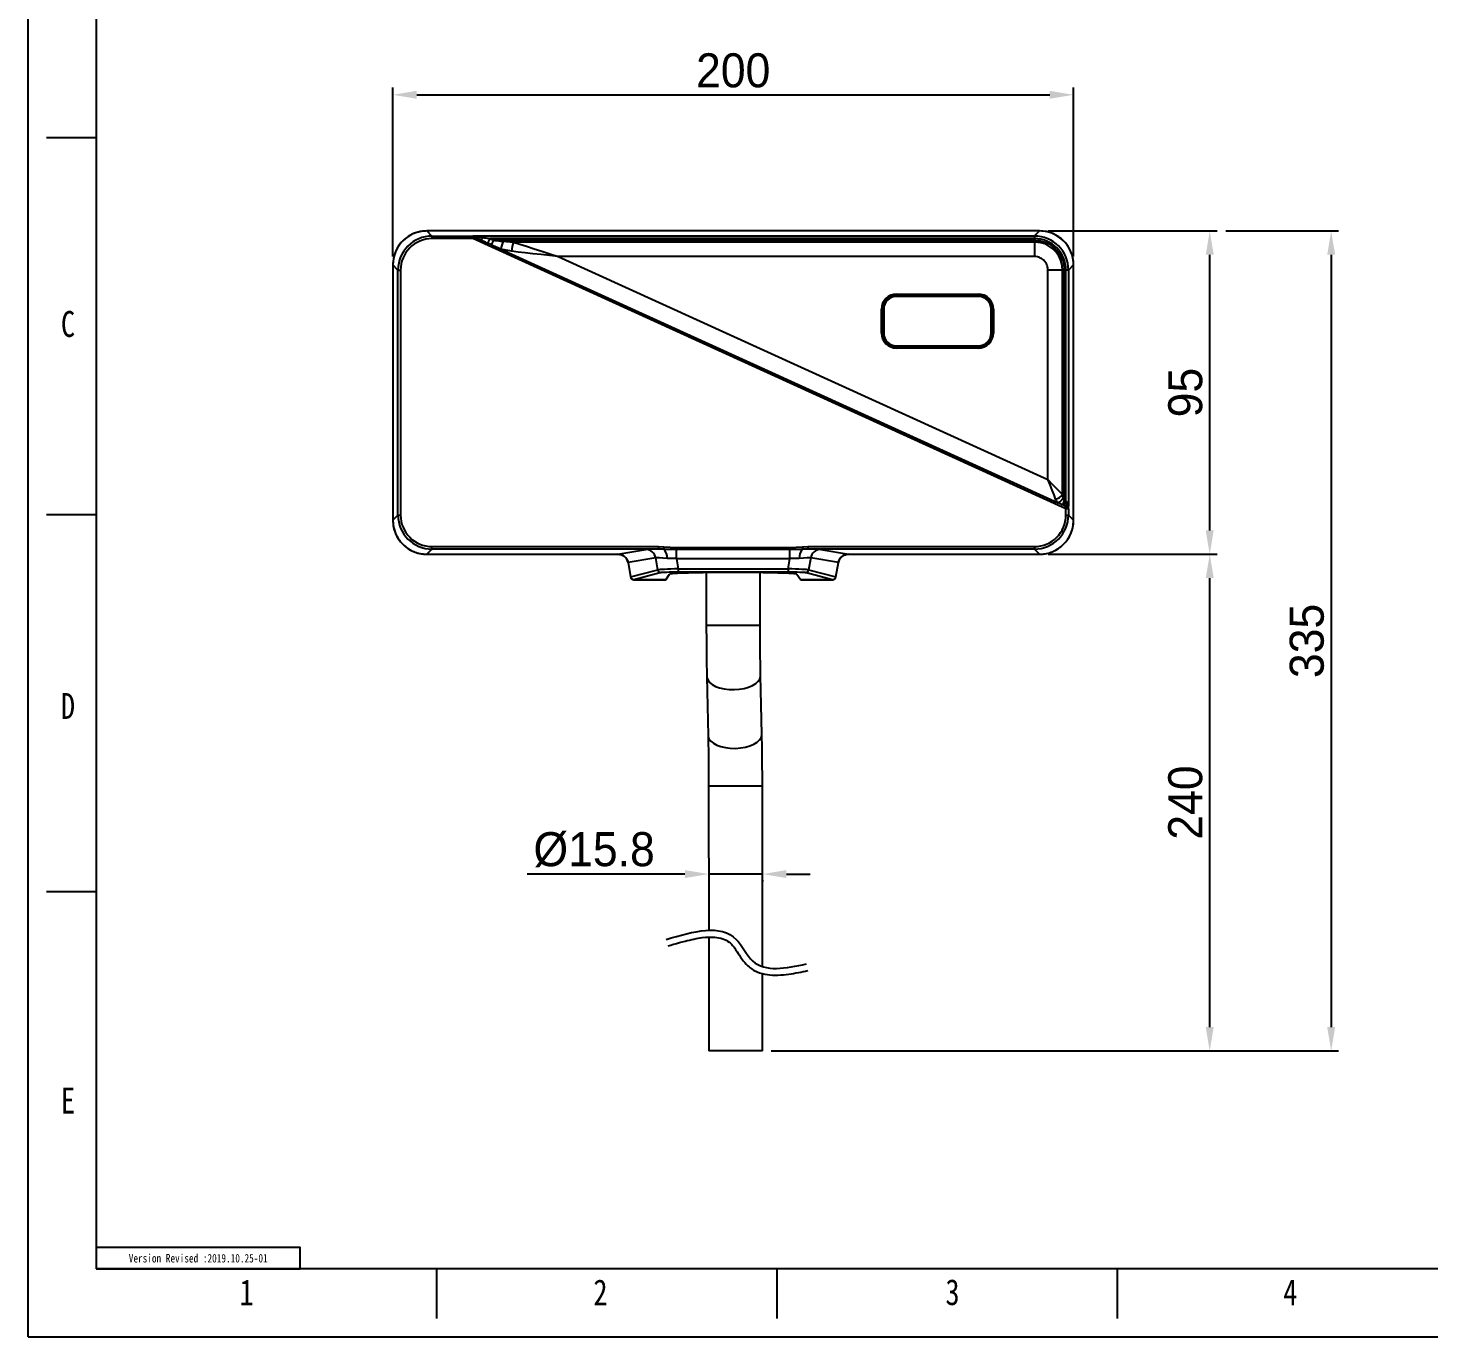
# Model space of a CAD drawing. Header units: millimetres. Extents: x 2782 to 3622, y -389 to 205.
# Drawn here: x 2781.6 to 3193.2, y -389.1 to -4.5 of the extents above; entities that cross this region are included whole.
import ezdxf

# ---------------------------------------------------------------- set-up
doc = ezdxf.new("R2010")
doc.units = ezdxf.units.MM
doc.header["$LTSCALE"] = 32.67
doc.header["$PDMODE"] = 3
doc.header["$PDSIZE"] = 0.3
doc.layers.get('0').update_dxf_attribs({"linetype": 'CONTINUOUS'})
doc.layers.get('Defpoints').update_dxf_attribs({"linetype": 'CONTINUOUS'})
doc.layers.add('FORM', color=7, linetype='CONTINUOUS')
doc.layers.add('TEXT', color=2, linetype='CONTINUOUS', lineweight=15)
doc.styles.add('ROMANS', font='Gulim.ttf')
doc.styles.get("Standard").update_dxf_attribs({"font": 'txt', "width": 0.8})
doc.dimstyles.new('A-0_FOR_A4', dxfattribs={"dimscale": 0, "dimtxt": 10, "dimasz": 7, "dimexe": 2.2, "dimexo": 2.5, "dimgap": 2, "dimtad": 1, "dimdec": 1, "dimdsep": 46, "dimtxsty": 'ROMANS', "dimcen": 0, "dimclrd": 3, "dimclre": 3, "dimclrt": 2, "dimadec": 4, "dimazin": 2, "dimtfac": 1, "dimtdec": 1, "dimtmove": 0, "dimatfit": 0, "dimfxl": 0, "dimarcsym": 0})

# ---------------------------------------------------------------- blocks, each defined once
blk = doc.blocks.new('*D52')
at = {"color": 3, "lineweight": -2}
for p, q in [((3081.25, -64.09), (3130.95, -64.09)), ((3128.75, -152.09), (3128.75, -71.09)), ((3081.25, -159.09), (3130.95, -159.09))]:
    blk.add_line(p, q, dxfattribs=at)
at = {"color": 3}
for points in [[(3127.58, -71.09), (3129.92, -71.09), (3128.75, -64.09)], [(3127.58, -152.09), (3129.92, -152.09), (3128.75, -159.09)]]:
    blk.add_solid(points, dxfattribs=at)
at = {"layer": 'Defpoints', "color": 0}
for p in [(3078.75, -64.09), (3128.75, -64.09), (3078.75, -159.09)]:
    blk.add_point(p, dxfattribs=at)
at = {"color": 2, "insert": (3121.62, -111.59), "char_height": 10, "attachment_point": 5, "rotation": 90, "style": 'ROMANS'}
blk.add_mtext('95', dxfattribs=at)
blk = doc.blocks.new('*D56')
at = {"color": 3, "lineweight": -2}
for p, q in [((2888.75, -71.59), (2888.75, -21.89)), ((2895.75, -24.09), (3081.75, -24.09)), ((3088.75, -71.59), (3088.75, -21.89))]:
    blk.add_line(p, q, dxfattribs=at)
at = {"color": 3}
for points in [[(2895.75, -22.92), (2895.75, -25.25), (2888.75, -24.09)], [(3081.75, -22.92), (3081.75, -25.25), (3088.75, -24.09)]]:
    blk.add_solid(points, dxfattribs=at)
at = {"layer": 'Defpoints', "color": 0}
for p in [(3088.75, -24.09), (2888.75, -74.09), (3088.75, -74.09)]:
    blk.add_point(p, dxfattribs=at)
at = {"color": 2, "insert": (2988.75, -16.96), "char_height": 10, "attachment_point": 5, "style": 'ROMANS'}
blk.add_mtext('200', dxfattribs=at)
blk = doc.blocks.new('*D57')
at = {"color": 3, "lineweight": -2}
for p, q in [((2974.57, -253.09), (2928.21, -253.09)), ((2997.37, -253.09), (2981.57, -253.09)), ((2981.57, -254.9), (2981.57, -255.29)), ((2997.37, -254.89), (2997.37, -255.29)), ((3004.37, -253.09), (3011.37, -253.09))]:
    blk.add_line(p, q, dxfattribs=at)
at = {"color": 3}
for points in [[(2974.57, -251.92), (2974.57, -254.26), (2981.57, -253.09)], [(3004.37, -251.92), (3004.37, -254.26), (2997.37, -253.09)]]:
    blk.add_solid(points, dxfattribs=at)
at = {"layer": 'Defpoints', "color": 0}
for p in [(2981.57, -252.4), (2981.57, -253.09), (2997.37, -252.39)]:
    blk.add_point(p, dxfattribs=at)
at = {"color": 2, "insert": (2947.89, -245.95), "char_height": 10, "attachment_point": 5, "style": 'ROMANS'}
blk.add_mtext('%%C15.8', dxfattribs=at)
blk = doc.blocks.new('*D79')
at = {"color": 3, "lineweight": -2}
for p, q in [((3081.25, -159.09), (3130.95, -159.09)), ((3128.75, -298.05), (3128.75, -166.09)), ((2999.87, -305.05), (3130.95, -305.05))]:
    blk.add_line(p, q, dxfattribs=at)
at = {"color": 3}
for points in [[(3127.58, -166.09), (3129.92, -166.09), (3128.75, -159.09)], [(3127.58, -298.05), (3129.92, -298.05), (3128.75, -305.05)]]:
    blk.add_solid(points, dxfattribs=at)
at = {"layer": 'Defpoints', "color": 0}
for p in [(3078.75, -159.09), (3128.75, -159.09), (2997.37, -305.05)]:
    blk.add_point(p, dxfattribs=at)
at = {"color": 2, "insert": (3121.62, -232.07), "char_height": 10, "attachment_point": 5, "rotation": 90, "style": 'ROMANS'}
blk.add_mtext('240', dxfattribs=at)
blk = doc.blocks.new('*D80')
at = {"color": 3, "lineweight": -2}
for p, q in [((3133.45, -64.09), (3166.63, -64.09)), ((3164.43, -71.09), (3164.43, -298.05)), ((2999.87, -305.05), (3166.63, -305.05))]:
    blk.add_line(p, q, dxfattribs=at)
at = {"color": 3}
for points in [[(3163.26, -71.09), (3165.6, -71.09), (3164.43, -64.09)], [(3163.26, -298.05), (3165.6, -298.05), (3164.43, -305.05)]]:
    blk.add_solid(points, dxfattribs=at)
at = {"layer": 'Defpoints', "color": 0}
for p in [(3130.95, -64.09), (2997.37, -305.05), (3164.43, -305.05)]:
    blk.add_point(p, dxfattribs=at)
at = {"color": 2, "insert": (3157.31, -184.57), "char_height": 10, "attachment_point": 5, "rotation": 90, "style": 'ROMANS'}
blk.add_mtext('335', dxfattribs=at)

msp = doc.modelspace()

# ---------------------------------------------------------------- linework, layer by layer
at = {"color": 7, "linetype": 'Continuous'}
for p, q in [((2781.57, -389.11), (2781.57, 204.89)), ((2801.57, 184.89), (2801.57, -369.11)), ((2801.57, -36.71), (2787.03, -36.71)), ((2801.57, -147.51), (2787.03, -147.51)), ((2801.57, -258.31), (2787.03, -258.31)), ((2901.57, -369.11), (2901.57, -383.65)), ((3001.57, -369.11), (3001.57, -383.65)), ((3101.57, -369.11), (3101.57, -383.65)), ((2781.57, -389.11), (3621.56, -389.11))]:
    msp.add_line(p, q, dxfattribs=at)
at = {"color": 7}
for p, q in [((3078.75, -64.09), (2898.75, -64.09)), ((2898.75, -64.09), (2900.25, -65.59)), ((2900.25, -65.59), (2912.21, -65.59)), ((2900.25, -65.59), (2900.25, -66.34)), ((2912.21, -65.59), (2912.21, -66.34)), ((2912.47, -65.77), (2914.63, -66.76)), ((2914.15, -65.57), (3077.26, -65.57)), ((3077.26, -65.57), (3078.75, -64.09)), ((3077.26, -65.57), (3077.26, -66.32)), ((2912.21, -66.34), (2900.25, -66.34)), ((3086.49, -145.73), (2912.21, -66.34)), ((2917.73, -68.22), (2916.65, -67.73)), ((2917.29, -66.32), (2918.37, -66.82)), ((3077.26, -66.32), (2917.29, -66.32)), ((2918.37, -66.82), (3077.23, -66.82)), ((2920.46, -69.41), (3084.25, -144.02)), ((2923.64, -70.06), (2920.46, -69.41)), ((2921.15, -67.11), (2924.23, -67.35)), ((3077.23, -67.35), (2924.23, -67.35)), ((3077.23, -66.82), (3077.23, -67.35)), ((3077.23, -67.35), (3077.23, -71.61)), ((2888.75, -74.09), (2888.75, -149.09)), ((2890.26, -75.59), (2888.75, -74.09)), ((2937.32, -71.61), (3081.22, -137.16)), ((3077.23, -71.61), (2937.32, -71.61)), ((3088.75, -74.09), (3087.26, -75.57)), ((3088.75, -149.09), (3088.75, -74.09)), ((2890.26, -147.58), (2890.26, -75.59)), ((2890.26, -75.59), (2891.01, -75.59)), ((2891.01, -75.59), (2891.01, -147.58)), ((3085.49, -75.6), (3081.22, -75.6)), ((3081.22, -137.16), (3081.22, -75.6)), ((3086.02, -75.6), (3085.49, -75.6)), ((3085.49, -141.58), (3085.49, -75.6)), ((3086.02, -75.6), (3086.02, -143.18)), ((3087.26, -75.57), (3086.51, -75.57)), ((3086.51, -143.41), (3086.51, -75.57)), ((3087.26, -75.57), (3087.26, -144.84)), ((3036.75, -82.94), (3036.75, -82.64)), ((3036.75, -82.64), (3060.75, -82.64)), ((3036.75, -82.94), (3060.75, -82.94)), ((3060.75, -82.94), (3036.75, -82.94)), ((3036.75, -82.96), (3036.75, -82.94)), ((3036.75, -82.96), (3060.75, -82.96)), ((3060.75, -83.09), (3036.75, -83.09)), ((3036.75, -83.11), (3036.75, -83.09)), ((3036.75, -83.11), (3036.75, -83.31)), ((3036.75, -83.11), (3060.75, -83.11)), ((3060.75, -83.31), (3036.75, -83.31)), ((3060.75, -82.94), (3060.75, -82.64)), ((3060.75, -82.96), (3060.75, -82.94)), ((3060.75, -83.11), (3060.75, -83.09)), ((3060.75, -83.11), (3060.75, -83.31)), ((3032.3, -87.09), (3032.6, -87.09)), ((3032.3, -94.09), (3032.3, -87.09)), ((3032.6, -87.09), (3032.6, -94.09)), ((3032.6, -87.09), (3032.6, -94.09)), ((3032.63, -87.09), (3032.6, -87.09)), ((3032.63, -94.09), (3032.63, -87.09)), ((3032.75, -87.09), (3032.75, -94.09)), ((3032.77, -87.09), (3032.75, -87.09)), ((3032.77, -87.09), (3032.97, -87.09)), ((3032.77, -94.09), (3032.77, -87.09)), ((3032.97, -87.09), (3032.97, -94.09)), ((3064.53, -94.09), (3064.53, -87.09)), ((3064.73, -87.09), (3064.53, -87.09)), ((3064.73, -87.09), (3064.73, -94.09)), ((3064.73, -87.09), (3064.75, -87.09)), ((3064.75, -94.09), (3064.75, -87.09)), ((3064.87, -87.09), (3064.9, -87.09)), ((3064.87, -87.09), (3064.87, -94.09)), ((3064.9, -87.09), (3064.9, -94.09)), ((3064.9, -87.09), (3065.2, -87.09)), ((3064.9, -94.09), (3064.9, -87.09)), ((3065.2, -87.09), (3065.2, -94.09)), ((3032.3, -94.09), (3032.6, -94.09)), ((3032.63, -94.09), (3032.6, -94.09)), ((3032.77, -94.09), (3032.75, -94.09)), ((3032.97, -94.09), (3032.77, -94.09)), ((3064.53, -94.09), (3064.73, -94.09)), ((3064.73, -94.09), (3064.75, -94.09)), ((3064.87, -94.09), (3064.9, -94.09)), ((3064.9, -94.09), (3065.2, -94.09)), ((3036.75, -97.86), (3060.75, -97.86)), ((3036.75, -97.86), (3036.75, -98.06)), ((3060.75, -98.06), (3036.75, -98.06)), ((3036.75, -98.06), (3036.75, -98.09)), ((3036.75, -98.09), (3060.75, -98.09)), ((3060.75, -98.21), (3036.75, -98.21)), ((3036.75, -98.21), (3036.75, -98.23)), ((3036.75, -98.53), (3036.75, -98.23)), ((3036.75, -98.23), (3060.75, -98.23)), ((3036.75, -98.24), (3060.75, -98.24)), ((3060.75, -98.53), (3036.75, -98.53)), ((3060.75, -97.86), (3060.75, -98.06)), ((3060.75, -98.06), (3060.75, -98.09)), ((3060.75, -98.21), (3060.75, -98.23)), ((3060.75, -98.53), (3060.75, -98.23)), ((3085.38, -144.59), (3084.25, -144.02)), ((3085.72, -142.51), (3086.02, -143.18)), ((3086.02, -143.18), (3086.51, -143.41)), ((3086.76, -143.69), (3086.85, -143.77)), ((2888.75, -149.09), (2890.26, -147.58)), ((2890.26, -147.58), (2891.01, -147.58)), ((3085.87, -144.81), (3085.38, -144.59)), ((3086.49, -147.58), (3086.49, -145.73)), ((3087.24, -145.73), (3086.49, -145.73)), ((3086.49, -147.58), (3087.24, -147.58)), ((3086.84, -145.2), (3086.75, -145.18)), ((3087.24, -145.73), (3087.24, -147.58)), ((3087.24, -147.58), (3088.75, -149.09)), ((2900.25, -157.58), (2898.75, -159.09)), ((2898.75, -159.09), (2954.89, -159.09)), ((2900.25, -156.83), (2966.79, -156.83)), ((2900.25, -157.58), (2900.25, -156.83)), ((2966.79, -157.58), (2900.25, -157.58)), ((2954.89, -159.09), (2963.04, -157.69)), ((2965.98, -160.17), (2957.86, -161.56)), ((2966.6, -163.68), (2965.98, -160.17)), ((2966.79, -156.83), (2968.39, -156.92)), ((2966.79, -156.83), (2966.79, -157.58)), ((2968.32, -157.65), (2966.79, -157.58)), ((2968.39, -156.92), (2972.08, -157.08)), ((2972.08, -157.08), (3005.42, -157.08)), ((2972.08, -157.08), (2972.08, -157.74)), ((3005.42, -157.74), (2972.08, -157.74)), ((2972.08, -160.4), (2972.08, -157.74)), ((3005.42, -160.4), (2972.08, -160.4)), ((2972.08, -160.4), (2972.61, -163.39)), ((3004.89, -163.39), (3005.42, -160.4)), ((3005.42, -157.08), (3009.11, -156.92)), ((3005.42, -157.08), (3005.42, -157.74)), ((3005.42, -160.4), (3005.42, -157.74)), ((3009.11, -156.92), (3010.71, -156.83)), ((3010.71, -157.58), (3009.18, -157.65)), ((3010.71, -156.83), (3010.71, -157.58)), ((3010.71, -156.83), (3077.25, -156.83)), ((3077.25, -157.58), (3010.71, -157.58)), ((3011.52, -160.17), (3010.9, -163.68)), ((3019.64, -161.56), (3011.52, -160.17)), ((3014.46, -157.69), (3022.61, -159.09)), ((3022.61, -159.09), (3078.75, -159.09)), ((3077.25, -156.83), (3077.25, -157.58)), ((3078.75, -159.09), (3077.25, -157.58)), ((2957.86, -161.56), (2958.6, -165.76)), ((2958.6, -165.76), (2966.6, -163.68)), ((2967.58, -164.5), (2959.59, -166.59)), ((2972.61, -163.39), (3004.89, -163.39)), ((2972.61, -163.39), (2972.61, -164.39)), ((3004.89, -164.39), (2972.61, -164.39)), ((2980.85, -164.52), (2980.85, -179.94)), ((2996.65, -179.94), (2996.65, -164.52)), ((3004.89, -163.39), (3004.89, -164.39)), ((3017.91, -166.59), (3009.92, -164.5)), ((3010.9, -163.68), (3018.9, -165.76)), ((3018.9, -165.76), (3019.64, -161.56)), ((2959.59, -166.59), (2968.92, -166.59)), ((2968.93, -166.59), (2959.59, -166.59)), ((2968.93, -166.59), (2970.01, -164.95)), ((3007.49, -164.95), (3008.58, -166.59)), ((3008.58, -166.59), (3017.91, -166.59)), ((3017.91, -166.59), (3008.58, -166.59)), ((2981, -195.11), (2981.37, -212.36)), ((2997.17, -212.02), (2996.8, -194.77)), ((2981.52, -227.19), (2981.55, -269.59)), ((2997.32, -227.19), (2997.32, -227.19)), ((2997.35, -280.28), (2997.32, -227.19)), ((2981.55, -271.59), (2981.57, -305.05)), ((2997.37, -305.05), (2997.36, -282.36))]:
    msp.add_line(p, q, dxfattribs=at)
at = {"color": 8}
for p, q in [((2980.85, -179.94), (2996.64, -179.94)), ((2996.64, -179.94), (2996.65, -179.94)), ((2996.79, -194.94), (2996.8, -194.77)), ((2997.17, -212.19), (2997.17, -212.02)), ((2981.52, -227.19), (2997.32, -227.19))]:
    msp.add_line(p, q, dxfattribs=at)
msp.add_line((2997.37, -305.05), (2981.57, -305.05))
at = {"linetype": 'Continuous'}
msp.add_line((3601.56, -369.11), (2801.57, -369.11), dxfattribs=at)
at = {"color": 7, "flags": 128}
for points in [[(2912.47, -65.77), (2912.45, -65.83), (2912.42, -65.88), (2912.39, -65.95), (2912.36, -66.02), (2912.33, -66.1), (2912.29, -66.18), (2912.25, -66.26), (2912.21, -66.34)], [(2916.65, -67.73), (2916.72, -67.59), (2916.78, -67.44), (2916.86, -67.28), (2916.94, -67.1), (2917.02, -66.92), (2917.11, -66.72), (2917.2, -66.52), (2917.29, -66.32)], [(2917.73, -68.22), (2917.8, -68.08), (2917.86, -67.93), (2917.94, -67.77), (2918.02, -67.59), (2918.1, -67.41), (2918.19, -67.21), (2918.28, -67.02), (2918.37, -66.82)], [(2924.23, -67.35), (2926.04, -67.94), (2928.06, -68.6), (2930.23, -69.3), (2932.52, -70.05), (2934.9, -70.82), (2937.32, -71.61)], [(2937.32, -71.61), (2934.79, -71.33), (2932.31, -71.04), (2929.91, -70.77), (2927.64, -70.52), (2925.54, -70.28), (2923.64, -70.06)], [(3083.48, -142.87), (3083, -141.65), (3082.44, -140.26), (3081.85, -138.74), (3081.22, -137.16)], [(3081.22, -137.16), (3082.4, -138.38), (3083.53, -139.56), (3084.58, -140.64), (3085.49, -141.58)], [(3086.02, -143.18), (3085.93, -143.38), (3085.84, -143.58), (3085.75, -143.77), (3085.67, -143.96), (3085.59, -144.14), (3085.51, -144.3), (3085.44, -144.45), (3085.38, -144.59)], [(3086.51, -143.41), (3086.42, -143.61), (3086.33, -143.81), (3086.24, -144), (3086.16, -144.18), (3086.08, -144.36), (3086, -144.53), (3085.93, -144.68), (3085.87, -144.81)], [(3086.75, -145.18), (3086.72, -145.23), (3086.7, -145.28), (3086.67, -145.35), (3086.64, -145.42), (3086.6, -145.49), (3086.57, -145.57), (3086.53, -145.65), (3086.49, -145.73)], [(2968.39, -156.92), (2968.38, -157.05), (2968.37, -157.17), (2968.36, -157.29), (2968.35, -157.39), (2968.34, -157.48), (2968.33, -157.56), (2968.32, -157.61), (2968.32, -157.65)], [(3009.11, -156.92), (3009.12, -157.05), (3009.13, -157.17), (3009.14, -157.29), (3009.15, -157.39), (3009.16, -157.48), (3009.17, -157.56), (3009.18, -157.61), (3009.18, -157.65)]]:
    msp.add_lwpolyline(points, dxfattribs=at)
at = {"color": 8, "flags": 128}
for points in [[(2981, -195.11), (2981.02, -195.31), (2981.25, -196.05), (2981.77, -196.75), (2982.54, -197.38), (2983.54, -197.92), (2984.73, -198.36), (2986.08, -198.67), (2987.52, -198.85), (2989.02, -198.88), (2990.51, -198.78), (2991.95, -198.53), (2993.27, -198.15), (2994.44, -197.66), (2995.4, -197.07), (2996.13, -196.4), (2996.6, -195.68), (2996.79, -194.94)], [(2981.37, -212.36), (2981.39, -212.57), (2981.63, -213.3), (2982.14, -214), (2982.91, -214.63), (2983.91, -215.18), (2985.1, -215.61), (2986.45, -215.92), (2987.9, -216.1), (2989.39, -216.14), (2990.89, -216.03), (2992.32, -215.78), (2993.64, -215.41), (2994.81, -214.92), (2995.78, -214.33), (2996.51, -213.66), (2996.98, -212.94), (2997.17, -212.19)]]:
    msp.add_lwpolyline(points, dxfattribs=at)
at = {"color": 7}
for centre, radius, start, end in [((2912.17, -65.93), 0.337, 26.7705, 82.8215), ((2914.25, -63.03), 2.81, 263.9739, 276.4638), ((2911.78, -63.36), 4.43, 309.984, 322.9596), ((2931.2, -71.38), 10.92, 157.0086, 169.6351), ((2931.69, -70.39), 8.05, 157.8252, 177.6843), ((3036.75, -87.09), 4.45, 90, 180), ((3036.75, -87.09), 4.15, 90, 180), ((3036.75, -87.09), 4.15, 90, 180), ((3036.75, -87.09), 4.12, 90, 180), ((3036.75, -87.09), 4, 90, 180), ((3036.75, -87.09), 3.98, 90, 180), ((3036.75, -87.09), 3.78, 90, 180), ((3060.75, -87.09), 4.45, 0, 90), ((3060.75, -87.09), 4.15, 0, 90), ((3060.75, -87.09), 4.15, 0, 90), ((3060.75, -87.09), 4.12, 0, 90), ((3060.75, -87.09), 4, 0, 90), ((3060.75, -87.09), 3.98, 0, 90), ((3060.75, -87.09), 3.78, 0, 90), ((3036.75, -94.09), 4.45, 180, 270), ((3036.75, -94.09), 4.15, 180, 270), ((3036.75, -94.09), 4.15, 180, 270), ((3036.75, -94.09), 4.12, 180, 270), ((3036.75, -94.09), 4, 180, 270), ((3036.75, -94.09), 3.98, 180, 270), ((3036.75, -94.09), 3.78, 180, 270), ((3060.75, -94.09), 4.15, 270, 0), ((3060.75, -94.09), 3.78, 270, 0), ((3060.75, -94.09), 3.98, 270, 0), ((3060.75, -94.09), 4, 270, 0), ((3060.75, -94.09), 4.15, 270, 0), ((3060.75, -94.09), 4.45, 270, 0), ((3060.75, -94.09), 4.12, 270, 0), ((3082.53, -139.19), 3.8, 284.4343, 321.0754), ((3081.66, -140.02), 4.77, 302.8818, 328.5113), ((3090.89, -144.47), 4.2, 169.3524, 189.6665), ((3089.83, -144.51), 3.06, 166.0144, 192.9668), ((3086.63, -145.77), 0.614, 3.9322, 70.0372), ((2963.03, -160.69), 3, 9.9329, 89.7675), ((2966, -160.08), 3.36, 355.6492, 46.3088), ((3011.5, -160.08), 3.36, 133.6912, 184.3508), ((3014.47, -160.69), 3, 90.2325, 170.0671), ((2967.59, -163.5), 1, 189.9959, 269.7174), ((3009.91, -163.5), 1, 270.2826, 350.0041)]:
    msp.add_arc(centre, radius, start, end, dxfattribs=at)
for centre, major_axis, ratio, start_param, end_param in [((2898.75, -74.09), (-7.07, 7.07), 0.999695, 5.497939, 7.068431), ((2900.26, -75.59), (7.07, -7.07), 0.999741, 2.356347, 3.926839), ((2925.9, -65.66), (16.29, 0), 0.007234, 2.37688, 2.568446), ((2925.9, -66.41), (15.97, -0.68), 0.006671, 2.415054, 2.56904), ((3077.26, -75.58), (7.07, 7.07), 0.999741, 5.497939, 7.068431), ((3078.75, -74.09), (7.07, 7.07), 0.999695, 5.497939, 7.068431), ((2900.26, -75.59), (-6.54, 6.54), 0.999695, 5.497939, 7.068431), ((3077.26, -75.58), (6.54, 6.54), 0.999695, 5.497939, 7.068431), ((2900.26, -147.58), (7.07, 7.07), 0.999741, 2.356347, 3.926839), ((2900.26, -147.58), (-6.54, -6.54), 0.999695, 5.497939, 7.068431), ((3077.24, -147.58), (6.54, -6.54), 0.999695, 5.497939, 7.068431), ((3077.24, -147.58), (7.07, -7.07), 0.999741, 5.497939, 7.068431), ((3087.18, -139.53), (0, 7.42), 0.015884, 3.723386, 3.914952), ((2898.75, -149.09), (-7.07, -7.07), 0.999695, 5.497939, 7.068431), ((3078.75, -149.09), (7.07, -7.07), 0.999695, 5.497939, 7.068431), ((2954.89, -162.09), (-2.97, -0.51), 0.994687, 3.147565, 4.54203), ((2972.14, -157.71), (9.14, 0), 0.017187, 2.195651, 3.041518), ((2972.14, -160.71), (6.19, -0.52), 0.024833, 2.040428, 3.045078), ((3005.36, -160.71), (6.19, 0.52), 0.024833, 0.096514, 1.101165), ((3005.36, -157.71), (9.14, 0), 0.017187, 0.100075, 0.945942), ((3022.61, -162.09), (-2.97, 0.51), 0.994687, 4.882748, 6.277213), ((2972.64, -163.52), (6.06, 0.17), 0.021688, 1.574002, 3.041675), ((2972.64, -164.52), (5.08, 0), 0.025783, 1.575371, 3.043044), ((2988.75, -164.96), (18.74, 0), 0.026186, 0.017453, 3.124139), ((3004.86, -163.52), (6.06, -0.17), 0.021688, 0.099917, 1.56759), ((3004.86, -164.52), (5.08, 0), 0.025783, 0.098549, 1.566222), ((2959.59, -165.59), (0.973, 0.254), 0.994654, 3.062508, 4.456095), ((3017.91, -165.59), (0.973, -0.254), 0.994654, 4.968683, 6.36227)]:
    msp.add_ellipse(centre, major_axis=major_axis, ratio=ratio, start_param=start_param, end_param=end_param, dxfattribs=at)
for points, knots in [([(2898.75, -64.09), (2898.19, -64.11), (2897.06, -64.17), (2895.43, -64.61), (2893.88, -65.3), (2892.48, -66.24), (2891.25, -67.4), (2890.23, -68.76), (2889.47, -70.26), (2888.88, -72.04), (2888.8, -73.34), (2888.75, -74.09)], [0, 0, 0, 0, 0.107319, 0.214644, 0.321971, 0.429309, 0.536704, 0.644106, 0.7514, 0.858696, 1, 1, 1, 1]), ([(2913.96, -65.83), (2913.98, -65.77), (2914.03, -65.65), (2914.1, -65.59), (2914.14, -65.58), (2914.15, -65.57), (2914.15, -65.57)], [0, 0, 0, 0, 0.4060676, 0.8249584, 0.9926239, 1, 1, 1, 1]), ([(2914.63, -66.76), (2914.52, -66.67), (2914.3, -66.49), (2914.11, -66.25), (2913.99, -66.02), (2913.97, -65.9), (2913.96, -65.83)], [0, 0, 0, 0, 0.30956, 0.648744, 0.767986, 1, 1, 1, 1]), ([(2914.15, -65.57), (2914.15, -65.57), (2914.17, -65.58), (2914.26, -65.59), (2914.41, -65.65), (2914.52, -65.77), (2914.57, -65.82)], [0, 0, 0, 0, 0.007501, 0.177377, 0.59731, 1, 1, 1, 1]), ([(2914.57, -65.82), (2914.58, -65.83), (2914.61, -65.86), (2914.82, -65.93), (2915.06, -65.98), (2915.27, -66.02), (2915.31, -66.03)], [0, 0, 0, 0, 0.049349, 0.187177, 0.836516, 1, 1, 1, 1]), ([(3088.75, -74.09), (3088.72, -73.52), (3088.67, -72.4), (3088.23, -70.76), (3087.54, -69.22), (3086.6, -67.81), (3085.43, -66.59), (3084.08, -65.57), (3082.58, -64.8), (3080.79, -64.22), (3079.49, -64.13), (3078.75, -64.09)], [0, 0, 0, 0, 0.10732, 0.214644, 0.321972, 0.429309, 0.536704, 0.644106, 0.751401, 0.858696, 1, 1, 1, 1]), ([(2916.65, -67.73), (2916.2, -67.52), (2915.52, -67.2), (2914.85, -66.87), (2914.63, -66.76)], [0, 0, 0, 0, 0.66639, 1, 1, 1, 1]), ([(2915.31, -66.03), (2915.81, -66.11), (2916.47, -66.22), (2917.13, -66.3), (2917.29, -66.32)], [0, 0, 0, 0, 0.750019, 1, 1, 1, 1]), ([(2920.46, -69.41), (2920, -69.22), (2919.09, -68.83), (2918.18, -68.42), (2917.73, -68.22)], [0, 0, 0, 0, 0.503992, 1, 1, 1, 1]), ([(2918.37, -66.82), (2918.87, -66.87), (2919.79, -66.98), (2920.72, -67.07), (2921.15, -67.11)], [0, 0, 0, 0, 0.537215, 1, 1, 1, 1]), ([(3077.23, -66.82), (3077.71, -66.84), (3079.18, -66.91), (3081.54, -67.76), (3083.9, -69.62), (3085.27, -71.82), (3085.92, -73.87), (3085.99, -75.03), (3086.02, -75.6)], [0, 0, 0, 0, 0.104697, 0.319203, 0.534005, 0.748563, 0.874281, 1, 1, 1, 1]), ([(3085.49, -75.6), (3085.46, -75.1), (3085.38, -73.67), (3084.52, -71.42), (3082.74, -69.24), (3080.67, -68), (3078.78, -67.44), (3077.75, -67.38), (3077.23, -67.35)], [0, 0, 0, 0, 0.116595, 0.3315949, 0.5459104, 0.7603344, 0.8801683, 1, 1, 1, 1]), ([(3081.22, -75.6), (3081.19, -75.22), (3081.12, -74.32), (3080.45, -73.1), (3079.39, -72.16), (3078.27, -71.68), (3077.53, -71.63), (3077.23, -71.61)], [0, 0, 0, 0, 0.183705, 0.430199, 0.644831, 0.859437, 1, 1, 1, 1]), ([(3084.25, -144.02), (3084.04, -143.8), (3083.72, -143.44), (3083.54, -143.03), (3083.48, -142.87)], [0, 0, 0, 0, 0.6326099, 1, 1, 1, 1]), ([(3085.49, -141.58), (3085.51, -141.7), (3085.57, -142.01), (3085.66, -142.32), (3085.72, -142.51)], [0, 0, 0, 0, 0.3743695, 1, 1, 1, 1]), ([(3086.51, -143.41), (3086.56, -143.48), (3086.62, -143.57), (3086.71, -143.66), (3086.75, -143.68), (3086.76, -143.69)], [0, 0, 0, 0, 0.6451323, 0.8621291, 1, 1, 1, 1]), ([(3086.85, -143.77), (3086.91, -143.83), (3087.04, -143.99), (3087.14, -144.22), (3087.21, -144.44), (3087.24, -144.57), (3087.26, -144.7), (3087.26, -144.78), (3087.26, -144.83), (3087.26, -144.84), (3087.26, -144.84)], [0, 0, 0, 0, 0.188274, 0.506868, 0.63704, 0.782039, 0.856199, 0.982734, 0.995796, 1, 1, 1, 1]), ([(3086.75, -145.18), (3086.7, -145.16), (3086.41, -145.05), (3086.12, -144.92), (3085.87, -144.81)], [0, 0, 0, 0, 0.159295, 1, 1, 1, 1]), ([(3087.26, -144.84), (3087.26, -144.84), (3087.26, -144.84), (3087.26, -144.86), (3087.25, -144.88), (3087.23, -144.92), (3087.21, -144.96), (3087.14, -145.03), (3087.03, -145.11), (3086.89, -145.17), (3086.84, -145.2)], [0, 0, 0, 0, 0.003764, 0.015613, 0.134542, 0.202982, 0.337779, 0.466068, 0.797083, 1, 1, 1, 1]), ([(2888.75, -149.09), (2888.78, -149.65), (2888.83, -150.77), (2889.27, -152.41), (2889.96, -153.95), (2890.9, -155.36), (2892.07, -156.59), (2893.42, -157.61), (2894.92, -158.37), (2896.71, -158.96), (2898.01, -159.04), (2898.75, -159.09)], [0, 0, 0, 0, 0.10732, 0.214644, 0.321972, 0.429309, 0.536704, 0.644106, 0.751401, 0.858696, 1, 1, 1, 1]), ([(3078.75, -159.09), (3079.31, -159.06), (3080.44, -159), (3082.07, -158.57), (3083.62, -157.88), (3085.02, -156.94), (3086.25, -155.77), (3087.27, -154.42), (3088.03, -152.91), (3088.62, -151.13), (3088.7, -149.83), (3088.75, -149.09)], [0, 0, 0, 0, 0.107319, 0.214644, 0.321971, 0.429309, 0.536704, 0.644106, 0.751401, 0.858696, 1, 1, 1, 1]), ([(2954.89, -159.09), (2955.23, -159.12), (2955.91, -159.19), (2956.82, -159.71), (2957.5, -160.47), (2957.78, -161.15), (2957.85, -161.52), (2957.86, -161.56)], [0, 0, 0, 0, 0.24318, 0.486393, 0.728878, 0.970092, 1, 1, 1, 1]), ([(2972.08, -157.74), (2971.58, -157.74), (2970.32, -157.74), (2969.07, -157.69), (2968.32, -157.65)], [0, 0, 0, 0, 0.39807, 1, 1, 1, 1]), ([(2972.08, -160.4), (2971.69, -160.38), (2970.75, -160.33), (2969.87, -160.33), (2969.35, -160.33)], [0, 0, 0, 0, 0.410657, 1, 1, 1, 1]), ([(3009.18, -157.65), (3008.68, -157.68), (3007.43, -157.74), (3006.17, -157.74), (3005.42, -157.74)], [0, 0, 0, 0, 0.398296, 1, 1, 1, 1]), ([(3008.15, -160.33), (3007.63, -160.33), (3006.75, -160.33), (3005.81, -160.38), (3005.42, -160.4)], [0, 0, 0, 0, 0.589343, 1, 1, 1, 1]), ([(3019.64, -161.56), (3019.73, -161.24), (3019.91, -160.59), (3020.58, -159.79), (3021.45, -159.26), (3022.17, -159.09), (3022.56, -159.09), (3022.61, -159.09)], [0, 0, 0, 0, 0.240339, 0.480662, 0.721669, 0.963875, 1, 1, 1, 1]), ([(2958.6, -165.76), (2958.63, -165.87), (2958.7, -166.09), (2958.92, -166.35), (2959.21, -166.53), (2959.45, -166.58), (2959.57, -166.59), (2959.59, -166.59)], [0, 0, 0, 0, 0.241144, 0.482124, 0.723906, 0.964794, 1, 1, 1, 1]), ([(3017.91, -166.59), (3018.02, -166.58), (3018.25, -166.55), (3018.55, -166.38), (3018.78, -166.12), (3018.87, -165.9), (3018.89, -165.78), (3018.9, -165.76)], [0, 0, 0, 0, 0.2441433, 0.4881738, 0.731206, 0.9713831, 1, 1, 1, 1]), ([(2980.85, -179.94), (2980.85, -180.42), (2980.85, -181.84), (2980.86, -184.17), (2980.88, -186.91), (2980.91, -189.59), (2980.94, -192.15), (2980.98, -193.97), (2981, -194.92), (2981, -195.11)], [0, 0, 0, 0, 0.092092, 0.26725, 0.442484, 0.617794, 0.793234, 0.959834, 1, 1, 1, 1]), ([(2996.8, -194.77), (2996.79, -194.35), (2996.76, -193.15), (2996.73, -191.07), (2996.7, -188.51), (2996.67, -185.87), (2996.66, -183.22), (2996.65, -181.23), (2996.65, -180.16), (2996.65, -179.94)], [0, 0, 0, 0, 0.0920552, 0.2665875, 0.4414018, 0.6164532, 0.7916625, 0.957815, 1, 1, 1, 1]), ([(2981.37, -212.36), (2981.38, -212.78), (2981.41, -213.98), (2981.44, -216.06), (2981.48, -218.62), (2981.5, -221.26), (2981.52, -223.91), (2981.52, -225.89), (2981.52, -226.97), (2981.52, -227.19)], [0, 0, 0, 0, 0.0920556, 0.2665874, 0.4414016, 0.6164533, 0.7916623, 0.957815, 1, 1, 1, 1]), ([(2997.32, -227.19), (2997.32, -226.7), (2997.32, -225.29), (2997.31, -222.96), (2997.29, -220.22), (2997.26, -217.54), (2997.23, -214.98), (2997.19, -213.16), (2997.17, -212.21), (2997.17, -212.02)], [0, 0, 0, 0, 0.092092, 0.267251, 0.442484, 0.617794, 0.793234, 0.959834, 1, 1, 1, 1])]:
    msp.add_open_spline(points, degree=3, knots=knots, dxfattribs=at)
msp.add_spline([(2969.04, -272.27), (2989.64, -272.27), (2994.5, -278.66), (3010.25, -279.49)], degree=3)
msp.add_open_spline([(2969.6, -274.19), (2970.16, -274.02), (2970.73, -273.86), (2972.41, -273.38), (2973.52, -273.07), (2976.38, -272.34), (2978.09, -271.97), (2980.99, -271.59), (2982.23, -271.53), (2984.19, -271.68), (2984.97, -271.83), (2986.36, -272.3), (2986.98, -272.63), (2987.74, -273.22), (2987.93, -273.38), (2988.26, -273.71), (2988.4, -273.86), (2988.69, -274.2), (2988.84, -274.39), (2989.28, -274.97), (2989.58, -275.42), (2990.33, -276.55), (2990.79, -277.27), (2991.82, -278.71), (2992.39, -279.43), (2993.49, -280.45), (2993.92, -280.79), (2994.82, -281.37), (2995.29, -281.61), (2996.74, -282.24), (2997.75, -282.5), (2999.8, -282.78), (3000.85, -282.82), (3002.96, -282.74), (3004.03, -282.63), (3006.95, -282.21), (3008.82, -281.82), (3010.66, -281.45)], degree=3, knots=[0, 0, 0, 0, 1.453156, 1.453156, 4.359469, 4.359469, 9.122787, 9.122787, 13.122846, 13.122846, 16.225913, 16.225913, 19.328979, 19.328979, 20.424343, 20.424343, 21.262659, 21.262659, 22.100976, 22.100976, 23.777608, 23.777608, 26.168415, 26.168415, 28.559222, 28.559222, 29.942415, 29.942415, 31.325607, 31.325607, 34.092903, 34.092903, 36.860199, 36.860199, 39.627495, 39.627495, 44.406371, 44.406371, 44.406371, 44.406371])
at = {"layer": 'FORM'}
msp.add_lwpolyline([(2801.57, -369.11), (2861.57, -369.11), (2861.57, -362.86), (2801.57, -362.86)], close=True, dxfattribs=at)

# ---------------------------------------------------------------- texts
at = {"char_height": 7.62, "attachment_point": 5}
for s, width, insert in [('C', 10, (2793.31, -91.49)), ('D', 10, (2793.31, -203.68)), ('E', 10, (2793.31, -319.65)), ('1', 50, (2845.79, -375.99)), ('2', 50, (2949.75, -375.99)), ('3', 50, (3053.19, -375.99)), ('4', 50, (3152.42, -375.99))]:
    msp.add_mtext_dynamic_manual_height_columns(s, width=width, gutter_width=12.5, heights=[0], dxfattribs=dict(at, insert=insert))
at = {"layer": 'TEXT', "insert": (2831.57, -365.99), "char_height": 2.5, "attachment_point": 5}
msp.add_mtext_dynamic_manual_height_columns('Version Revised :2019.10.25-01 ', width=60, gutter_width=12.5, heights=[0], dxfattribs=at)

# ---------------------------------------------------------------- dimensions: what is measured, and where the dimension line sits
dim = msp.add_linear_dim(base=(3088.75, -24.09), p1=(2888.75, -74.09), p2=(3088.75, -74.09), dimstyle='A-0_FOR_A4', override={"dimscale": 1})
dim.commit()
dim.dimension.update_dxf_attribs({"geometry": '*D56', "text_midpoint": (2988.75, -16.96)})
for base, p1, p2, text, picture, middle in [((3164.43, -305.05), (3130.95, -64.09), (2997.37, -305.05), '335', '*D80', (3157.31, -184.57)), ((3128.75, -159.09), (2997.37, -305.05), (3078.75, -159.09), '240', '*D79', (3121.62, -232.07))]:
    dim = msp.add_linear_dim(base=base, p1=p1, p2=p2, angle=90, text=text, dimstyle='A-0_FOR_A4', override={"dimscale": 1})
    dim.commit()
    dim.dimension.update_dxf_attribs({"geometry": picture, "text_midpoint": middle})
dim = msp.add_linear_dim(base=(3128.75, -64.09), p1=(3078.75, -159.09), p2=(3078.75, -64.09), angle=90, dimstyle='A-0_FOR_A4', override={"dimscale": 1})
dim.commit()
dim.dimension.update_dxf_attribs({"geometry": '*D52', "text_midpoint": (3121.62, -111.59)})
dim = msp.add_linear_dim(base=(2981.57, -253.09), p1=(2997.37, -252.39), p2=(2981.57, -252.4), text='%%C<>', dimstyle='A-0_FOR_A4', override={"dimscale": 1})
dim.commit()
dim.dimension.update_dxf_attribs({"geometry": '*D57', "text_midpoint": (2947.89, -245.95)})

doc.saveas('drawing.dxf')
